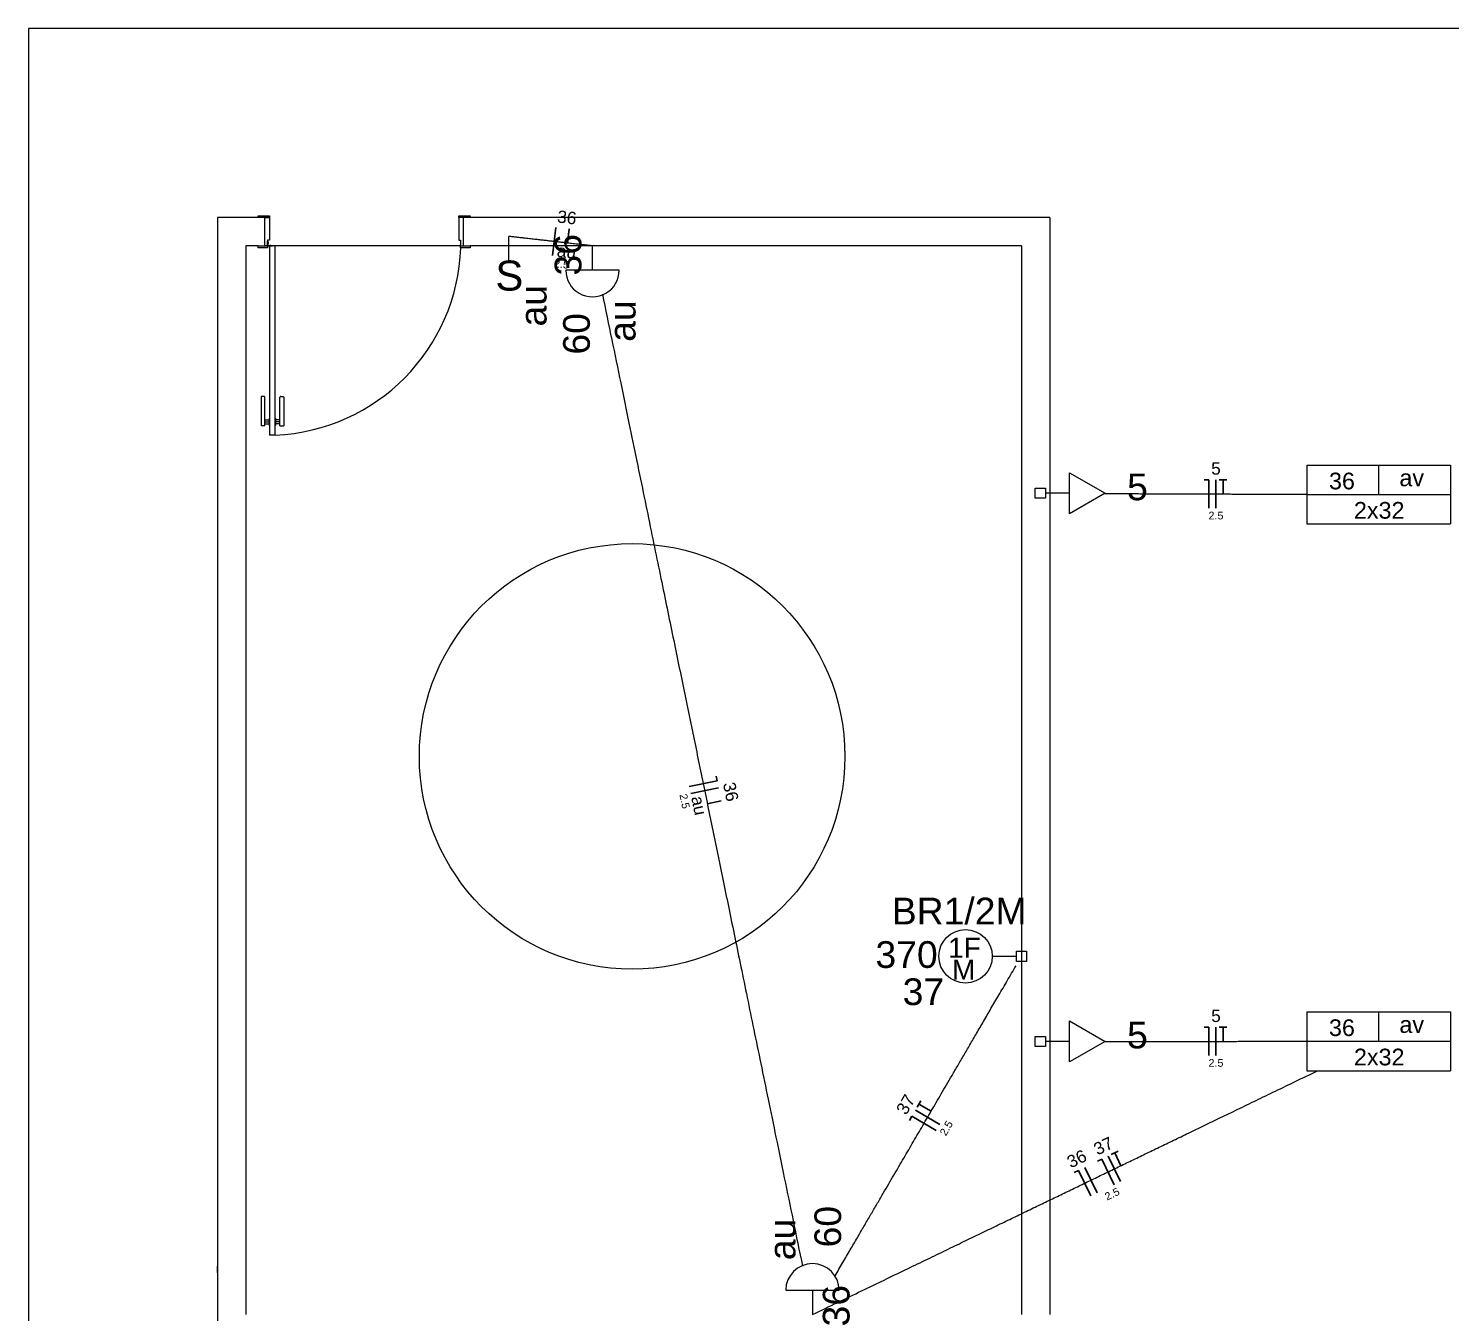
# Model space of a CAD drawing. Header units: millimetres. Extents: x -130 to 1399, y -90 to 1288.
# Drawn here: x 1106.27 to 1113.79, y 1249.23 to 1256.02 of the extents above; entities that cross this region are included whole.
import ezdxf

# ---------------------------------------------------------------- set-up
doc = ezdxf.new("R2010")
doc.units = ezdxf.units.MM
doc.header["$LTSCALE"] = 0.01
for name, color, linetype, lineweight in [('Arquitetura', 134, 'Continuous', 5), ('EL-Condutos', 3, 'Continuous', 13), ('EL-Fios', 9, 'Continuous', 25), ('EL-Textos fios', 7, 'Continuous', 20), ('EL-Textos pontos', 5, 'Continuous', 20), ('P-SIMBOL', 5, 'Continuous', 5)]:
    doc.layers.add(name, color=color, linetype=linetype, lineweight=lineweight)
doc.styles.add('ARIAL', font='arial.ttf')

msp = doc.modelspace()

# ---------------------------------------------------------------- linework, layer by layer
at = {"layer": 'Arquitetura', "linetype": 'Continuous'}
msp.add_line((1153.0719, 1256.0207), (1106.2719, 1256.0207), dxfattribs=at)
at = {"layer": 'Arquitetura'}
for p, q in [((1106.2719, 1256.0207), (1106.2719, 1238.6212)), ((1107.2719, 1255.0207), (1107.2719, 1245.4207)), ((1107.4864, 1255.0207), (1107.2719, 1255.0207)), ((1111.6714, 1255.0207), (1108.6069, 1255.0207)), ((1111.6714, 1255.0207), (1111.6714, 1249.2207)), ((1107.4214, 1254.8712), (1107.4214, 1249.2207)), ((1107.4864, 1254.8712), (1107.4214, 1254.8712)), ((1107.5379, 1254.8872), (1107.5379, 1254.8842)), ((1107.5534, 1254.8722), (1107.5504, 1254.8722)), ((1108.5564, 1254.8712), (1107.5764, 1254.8712)), ((1111.5219, 1254.8712), (1108.6069, 1254.8712)), ((1111.5219, 1254.8712), (1111.5219, 1249.2207)), ((1111.6714, 1254.8712), (1111.6714, 1249.2207)), ((1107.2719, 1249.4417), (1107.2719, 1249.4772))]:
    msp.add_line(p, q, dxfattribs=at)
at = {"layer": 'Arquitetura', "color": 2}
for p, q in [((1107.5464, 1254.8712), (1107.5464, 1253.8712)), ((1107.5764, 1254.8712), (1107.5464, 1254.8712)), ((1107.5764, 1253.8712), (1107.5764, 1254.8712)), ((1107.5764, 1253.8712), (1107.5464, 1253.8712))]:
    msp.add_line(p, q, dxfattribs=at)
at = {"layer": 'Arquitetura', "color": 3, "linetype": 'Continuous'}
for p, q in [((1107.5019, 1254.0712), (1107.5019, 1253.9192)), ((1107.5179, 1254.0742), (1107.5039, 1254.0742)), ((1107.5219, 1253.9192), (1107.5219, 1254.0712)), ((1107.6014, 1253.9192), (1107.6014, 1254.0712)), ((1107.6054, 1254.0742), (1107.6189, 1254.0742)), ((1107.6214, 1254.0712), (1107.6214, 1253.9192)), ((1107.5444, 1253.9607), (1107.5444, 1253.9207)), ((1107.5784, 1253.9607), (1107.5784, 1253.9207))]:
    msp.add_line(p, q, dxfattribs=at)
at = {"layer": 'Arquitetura', "color": 3}
for p, q in [((1107.5219, 1253.9507), (1107.5444, 1253.9507)), ((1107.5444, 1253.9607), (1107.5464, 1253.9607)), ((1107.5784, 1253.9607), (1107.5764, 1253.9607)), ((1107.6014, 1253.9507), (1107.5784, 1253.9507)), ((1107.5219, 1253.9192), (1107.5019, 1253.9192)), ((1107.5219, 1253.9407), (1107.5444, 1253.9407)), ((1107.5219, 1253.9307), (1107.5444, 1253.9307)), ((1107.5444, 1253.9207), (1107.5464, 1253.9207)), ((1107.5784, 1253.9207), (1107.5764, 1253.9207)), ((1107.6014, 1253.9407), (1107.5784, 1253.9407)), ((1107.6014, 1253.9307), (1107.5784, 1253.9307)), ((1107.6014, 1253.9192), (1107.6214, 1253.9192))]:
    msp.add_line(p, q, dxfattribs=at)
for points in [[(1107.5464, 1255.0207), (1107.5219, 1255.0207), (1107.4864, 1255.0207), (1107.4864, 1255.0307), (1107.5464, 1255.0307), (1107.5464, 1255.0207)], [(1108.6069, 1255.0207), (1108.5464, 1255.0207), (1108.5464, 1255.0307), (1108.6069, 1255.0307), (1108.6069, 1255.0207)], [(1107.5364, 1254.8607), (1107.4864, 1254.8607), (1107.4864, 1254.8712), (1107.5364, 1254.8712), (1107.5364, 1254.8607)], [(1108.6069, 1254.8607), (1108.5564, 1254.8607), (1108.5564, 1254.8712), (1108.6069, 1254.8712), (1108.6069, 1254.8607)]]:
    msp.add_lwpolyline(points, close=True, dxfattribs=at)
at = {"layer": 'Arquitetura', "color": 2}
for points in [[(1107.5464, 1254.9007), (1107.5364, 1254.9007), (1107.5364, 1254.8712), (1107.5219, 1254.8712), (1107.5219, 1255.0207), (1107.5464, 1255.0207), (1107.5464, 1254.9007)], [(1108.5464, 1254.9007), (1108.5564, 1254.9007), (1108.5564, 1254.8712), (1108.5719, 1254.8712), (1108.5719, 1255.0207), (1108.5464, 1255.0207), (1108.5464, 1254.9007)]]:
    msp.add_lwpolyline(points, close=True, dxfattribs=at)
at = {"layer": 'Arquitetura', "color": 1}
for points in [[(1107.5374, 1254.8752), (1107.5364, 1254.8732), (1107.5364, 1254.8732), (1107.5364, 1254.8762), (1107.5364, 1254.8957), (1107.5374, 1254.8957), (1107.5374, 1254.8752)], [(1107.5414, 1254.8717), (1107.5389, 1254.8712), (1107.5389, 1254.8712), (1107.5419, 1254.8712), (1107.5619, 1254.8712), (1107.5619, 1254.8717), (1107.5414, 1254.8717)]]:
    msp.add_lwpolyline(points, dxfattribs=at)
at = {"layer": 'Arquitetura'}
for points in [[(1107.5389, 1254.8882), (1107.5379, 1254.8872), (1107.5374, 1254.8872)], [(1107.5389, 1254.8832), (1107.5379, 1254.8842), (1107.5374, 1254.8842)], [(1107.5389, 1254.8862), (1107.5389, 1254.8862), (1107.5389, 1254.8882), (1107.5389, 1254.8882), (1107.5389, 1254.8832), (1107.5389, 1254.8832), (1107.5389, 1254.8857), (1107.5389, 1254.8857)], [(1107.5519, 1254.8732), (1107.5519, 1254.8732), (1107.5544, 1254.8732), (1107.5544, 1254.8732), (1107.5489, 1254.8732), (1107.5489, 1254.8732), (1107.5514, 1254.8732), (1107.5514, 1254.8732)], [(1107.5489, 1254.8732), (1107.5504, 1254.8722), (1107.5504, 1254.8717)], [(1107.5544, 1254.8732), (1107.5534, 1254.8722), (1107.5534, 1254.8717)]]:
    msp.add_lwpolyline(points, dxfattribs=at)
at = {"layer": 'Arquitetura', "color": 1}
msp.add_circle((1107.5389, 1254.8732), 0.0025, dxfattribs=at)
at = {"layer": 'Arquitetura'}
msp.add_circle((1109.4634, 1252.1722), 1.125, dxfattribs=at)
msp.add_arc((1107.5339, 1254.8937), 1.0236, 272.412, 358.174, dxfattribs=at)
at = {"layer": 'Arquitetura', "color": 3, "linetype": 'Continuous'}
for centre, start, end in [((1107.5044, 1254.0712), 99.4623, 180), ((1107.5184, 1254.0712), 0, 99.4623), ((1107.6049, 1254.0712), 80.5377, 180), ((1107.6184, 1254.0712), 0, 80.5377)]:
    msp.add_arc(centre, 0.003, start, end, dxfattribs=at)
at = {"layer": 'EL-Condutos', "linetype": 'Continuous'}
for points in [[(1109.2538, 1254.8712), (1109.2324, 1254.8736), (1109.2123, 1254.8759), (1109.1936, 1254.878), (1109.176, 1254.88), (1109.1595, 1254.8819), (1109.144, 1254.8836), (1109.1294, 1254.8853), (1109.1156, 1254.8868), (1109.1025, 1254.8883), (1109.0899, 1254.8897), (1109.0779, 1254.8911), (1109.0662, 1254.8924), (1109.0548, 1254.8937), (1109.0436, 1254.895), (1109.0326, 1254.8962), (1109.0215, 1254.8975), (1109.0103, 1254.8987), (1108.9989, 1254.9), (1108.9873, 1254.9013), (1108.9752, 1254.9027), (1108.9627, 1254.9041), (1108.9495, 1254.9056), (1108.9357, 1254.9072), (1108.9211, 1254.9088), (1108.9056, 1254.9106), (1108.8891, 1254.9124), (1108.8715, 1254.9144), (1108.8528, 1254.9165), (1108.8328, 1254.9188), (1108.8114, 1254.9212)], [(1109.3064, 1254.6156), (1109.3561, 1254.3742), (1109.4028, 1254.1473), (1109.4467, 1253.9339), (1109.4881, 1253.7329), (1109.5271, 1253.5433), (1109.564, 1253.364), (1109.599, 1253.1941), (1109.6322, 1253.0325), (1109.664, 1252.8781), (1109.6945, 1252.7299), (1109.7239, 1252.5869), (1109.7525, 1252.4481), (1109.7804, 1252.3123), (1109.808, 1252.1786), (1109.8353, 1252.046), (1109.8626, 1251.9133), (1109.8901, 1251.7796), (1109.918, 1251.6439), (1109.9466, 1251.505), (1109.976, 1251.362), (1110.0065, 1251.2139), (1110.0383, 1251.0595), (1110.0716, 1250.8978), (1110.1065, 1250.7279), (1110.1434, 1250.5487), (1110.1825, 1250.3591), (1110.2238, 1250.1581), (1110.2678, 1249.9446), (1110.3145, 1249.7178), (1110.3641, 1249.4764)], [(1111.9606, 1253.5618), (1112.0059, 1253.5616), (1112.0493, 1253.5614), (1112.091, 1253.5613), (1112.1311, 1253.5611), (1112.1697, 1253.561), (1112.2069, 1253.5609), (1112.2429, 1253.5607), (1112.2778, 1253.5606), (1112.3117, 1253.5605), (1112.3448, 1253.5604), (1112.3772, 1253.5602), (1112.409, 1253.5601), (1112.4404, 1253.56), (1112.4715, 1253.5599), (1112.5023, 1253.5598), (1112.5331, 1253.5597), (1112.564, 1253.5595), (1112.5951, 1253.5594), (1112.6265, 1253.5593), (1112.6584, 1253.5592), (1112.6909, 1253.5591), (1112.7241, 1253.5589), (1112.7581, 1253.5588), (1112.7932, 1253.5587), (1112.8293, 1253.5585), (1112.8667, 1253.5584), (1112.9055, 1253.5583), (1112.9457, 1253.5581), (1112.9876, 1253.558), (1113.0313, 1253.5578)], [(1110.5362, 1249.4254), (1110.5777, 1249.4967), (1110.6169, 1249.5639), (1110.654, 1249.6273), (1110.689, 1249.6873), (1110.7222, 1249.7442), (1110.7538, 1249.7984), (1110.7839, 1249.85), (1110.8127, 1249.8994), (1110.8405, 1249.947), (1110.8673, 1249.993), (1110.8934, 1250.0377), (1110.919, 1250.0815), (1110.9442, 1250.1247), (1110.9692, 1250.1676), (1110.9942, 1250.2105), (1111.0194, 1250.2537), (1111.045, 1250.2975), (1111.0711, 1250.3423), (1111.0979, 1250.3882), (1111.1257, 1250.4358), (1111.1545, 1250.4852), (1111.1846, 1250.5368), (1111.2161, 1250.5909), (1111.2493, 1250.6478), (1111.2843, 1250.7078), (1111.3213, 1250.7712), (1111.3605, 1250.8383), (1111.4021, 1250.9095), (1111.4461, 1250.9851), (1111.4929, 1251.0653)], [(1111.9628, 1250.6652), (1112.008, 1250.6652), (1112.0513, 1250.6652), (1112.0928, 1250.6653), (1112.1327, 1250.6653), (1112.1712, 1250.6653), (1112.2083, 1250.6653), (1112.2442, 1250.6653), (1112.279, 1250.6654), (1112.3129, 1250.6654), (1112.3459, 1250.6654), (1112.3782, 1250.6654), (1112.41, 1250.6654), (1112.4413, 1250.6654), (1112.4723, 1250.6655), (1112.5031, 1250.6655), (1112.5338, 1250.6655), (1112.5647, 1250.6655), (1112.5957, 1250.6655), (1112.6271, 1250.6655), (1112.6589, 1250.6655), (1112.6914, 1250.6656), (1112.7245, 1250.6656), (1112.7585, 1250.6656), (1112.7935, 1250.6656), (1112.8296, 1250.6656), (1112.867, 1250.6657), (1112.9057, 1250.6657), (1112.9459, 1250.6657), (1112.9877, 1250.6657), (1113.0313, 1250.6657)], [(1110.4168, 1249.2207), (1110.5507, 1249.2854), (1110.6766, 1249.3462), (1110.795, 1249.4034), (1110.9066, 1249.4572), (1111.0117, 1249.508), (1111.111, 1249.5559), (1111.2049, 1249.6012), (1111.2939, 1249.6442), (1111.3787, 1249.6852), (1111.4597, 1249.7243), (1111.5374, 1249.7618), (1111.6123, 1249.798), (1111.6851, 1249.8331), (1111.7561, 1249.8674), (1111.8259, 1249.9011), (1111.8951, 1249.9345), (1111.9642, 1249.9678), (1112.0336, 1250.0014), (1112.1039, 1250.0353), (1112.1757, 1250.07), (1112.2494, 1250.1056), (1112.3256, 1250.1423), (1112.4048, 1250.1806), (1112.4875, 1250.2205), (1112.5742, 1250.2624), (1112.6655, 1250.3064), (1112.7618, 1250.3529), (1112.8638, 1250.4022), (1112.9719, 1250.4544), (1113.0866, 1250.5098)]]:
    msp.add_spline(points, degree=3, dxfattribs=at)
at = {"layer": 'EL-Fios'}
for p, q in [((1109.0428, 1254.8196), (1109.0596, 1254.9686)), ((1109.1217, 1254.8861), (1109.1302, 1254.9607)), ((1112.4871, 1253.6348), (1112.5121, 1253.6348)), ((1112.5121, 1253.4848), (1112.5121, 1253.6348)), ((1112.5496, 1253.4848), (1112.5496, 1253.6348)), ((1112.5671, 1253.6348), (1112.6071, 1253.6348)), ((1112.5871, 1253.5598), (1112.5871, 1253.6348)), ((1109.7656, 1252.0125), (1109.9125, 1252.0427)), ((1109.7731, 1251.9758), (1109.9201, 1252.006)), ((1109.9075, 1252.0672), (1109.9125, 1252.0427)), ((1109.8609, 1251.9213), (1109.9344, 1251.9365)), ((1112.4871, 1250.7405), (1112.5121, 1250.7405)), ((1112.5121, 1250.5905), (1112.5121, 1250.7405)), ((1112.5496, 1250.5905), (1112.5496, 1250.7405)), ((1112.5671, 1250.7405), (1112.6071, 1250.7405)), ((1112.5871, 1250.6655), (1112.5871, 1250.7405)), ((1110.9694, 1250.3168), (1110.9895, 1250.3513)), ((1110.9291, 1250.2477), (1110.9417, 1250.2693)), ((1111.0712, 1250.1937), (1110.9417, 1250.2693)), ((1111.0901, 1250.2261), (1110.9606, 1250.3016)), ((1111.0442, 1250.2962), (1110.9795, 1250.334)), ((1111.9244, 1250.0319), (1111.9469, 1250.0428)), ((1112.0122, 1249.9077), (1111.9469, 1250.0428)), ((1112.0459, 1249.924), (1111.9807, 1250.0591)), ((1111.9965, 1250.0667), (1112.0325, 1250.0841)), ((1112.0471, 1250.0079), (1112.0145, 1250.0754)), ((1111.8003, 1249.972), (1111.8228, 1249.9828)), ((1111.888, 1249.8478), (1111.8228, 1249.9828)), ((1111.9218, 1249.8641), (1111.8565, 1249.9991))]:
    msp.add_line(p, q, dxfattribs=at)
at = {"layer": 'P-SIMBOL'}
for p, q in [((1108.8114, 1254.7927), (1108.8114, 1254.9212)), ((1109.2538, 1254.7427), (1109.2538, 1254.8712)), ((1109.395, 1254.7427), (1109.1125, 1254.7427)), ((1111.776, 1253.6713), (1111.9635, 1253.563)), ((1111.776, 1253.4548), (1111.776, 1253.6713)), ((1113.0308, 1253.7121), (1113.0308, 1253.4007)), ((1113.0308, 1253.7121), (1113.7893, 1253.7121)), ((1113.4101, 1253.5564), (1113.4101, 1253.7121)), ((1113.7893, 1253.7121), (1113.7893, 1253.4007)), ((1111.5949, 1253.5365), (1111.5949, 1253.5895)), ((1111.5949, 1253.5895), (1111.648, 1253.5895)), ((1111.648, 1253.5895), (1111.648, 1253.5365)), ((1111.648, 1253.5365), (1111.5949, 1253.5365)), ((1111.776, 1253.563), (1111.648, 1253.563)), ((1111.9635, 1253.563), (1111.776, 1253.4548)), ((1113.0308, 1253.5564), (1113.7893, 1253.5564)), ((1113.0308, 1253.4007), (1113.7893, 1253.4007)), ((1111.3669, 1251.115), (1111.4954, 1251.115)), ((1111.4954, 1251.0884), (1111.4954, 1251.1415)), ((1111.4954, 1251.1415), (1111.5485, 1251.1415)), ((1111.5485, 1251.1415), (1111.5485, 1251.0884)), ((1111.5485, 1251.0884), (1111.4954, 1251.0884)), ((1113.0308, 1250.8216), (1113.0308, 1250.5103)), ((1113.0308, 1250.8216), (1113.7893, 1250.8216)), ((1113.4101, 1250.6659), (1113.4101, 1250.8216)), ((1113.7893, 1250.8216), (1113.7893, 1250.5103)), ((1111.776, 1250.7733), (1111.9635, 1250.665)), ((1111.776, 1250.5568), (1111.776, 1250.7733)), ((1111.5949, 1250.6385), (1111.5949, 1250.6916)), ((1111.5949, 1250.6916), (1111.648, 1250.6916)), ((1111.648, 1250.6916), (1111.648, 1250.6385)), ((1111.776, 1250.665), (1111.648, 1250.665)), ((1111.9635, 1250.665), (1111.776, 1250.5568)), ((1113.0308, 1250.6659), (1113.7893, 1250.6659)), ((1111.648, 1250.6385), (1111.5949, 1250.6385)), ((1113.0308, 1250.5103), (1113.7893, 1250.5103)), ((1110.2755, 1249.3492), (1110.558, 1249.3492)), ((1110.4168, 1249.3492), (1110.4168, 1249.2207))]:
    msp.add_line(p, q, dxfattribs=at)
msp.add_circle((1111.2259, 1251.115), 0.1412, dxfattribs=at)
for centre, start, end in [((1109.2538, 1254.7427), 180, 0.00001), ((1110.4168, 1249.3492), 0.00006, 180)]:
    msp.add_arc(centre, 0.1412, start, end, dxfattribs=at)

# ---------------------------------------------------------------- texts
at = {"layer": 'EL-Textos fios', "attachment_point": 8, "line_spacing_factor": 0.798, "style": 'ARIAL'}
for s, insert, char_height, width, rotation in [('36', (1109.1147, 1254.9885), 0.06531, 0.156732, 353.54934), ('au', (1109.1132, 1254.808), 0.06531, 0.156732, 353.54934), ('2.5', (1109.0878, 1254.7539), 0.04059, 0.146142, 353.54934), ('36', (1109.9524, 1251.9785), 0.06531, 0.156732, 281.63167), ('2.5', (1109.7209, 1251.9308), 0.04059, 0.146142, 281.63167), ('au', (1109.7844, 1251.9055), 0.06531, 0.156732, 281.63167), ('37', (1110.9381, 1250.315), 0.06531, 0.156732, 59.73658), ('2.5', (1111.1422, 1250.1959), 0.04059, 0.146142, 59.73658), ('37', (1111.9694, 1250.0825), 0.06531, 0.156732, 25.77164), ('36', (1111.8284, 1250.0145), 0.06531, 0.156732, 25.77164), ('2.5', (1112.0099, 1249.8397), 0.04059, 0.146142, 25.77164)]:
    msp.add_mtext(s, dxfattribs=dict(at, insert=insert, char_height=char_height, width=width, rotation=rotation))
for s, insert, char_height, width in [('5', (1112.5498, 1253.6607), 0.0653, 0.078366), ('2.5', (1112.5498, 1253.4245), 0.04059, 0.146142), ('5', (1112.5498, 1250.7667), 0.0653, 0.078366), ('2.5', (1112.5498, 1250.5305), 0.04059, 0.146142)]:
    msp.add_mtext(s, dxfattribs=dict(at, insert=insert, char_height=char_height, width=width))
at = {"layer": 'EL-Textos pontos', "char_height": 0.1412, "width": 0.33888, "attachment_point": 8, "rotation": 90.00021, "line_spacing_factor": 0.798, "style": 'ARIAL'}
for s, insert in [('36', (1109.1972, 1254.8241)), ('au', (1109.0127, 1254.5546)), ('au', (1109.4832, 1254.4736)), ('60', (1109.2417, 1254.4061)), ('60', (1110.5702, 1249.6856)), ('au', (1110.3287, 1249.6181)), ('36', (1110.6147, 1249.2676))]:
    msp.add_mtext(s, dxfattribs=dict(at, insert=insert))
at = {"layer": 'EL-Textos pontos', "attachment_point": 8, "line_spacing_factor": 0.798, "style": 'ARIAL'}
for s, insert, char_height, width in [('5', (1112.1348, 1253.5242), 0.1412, 0.16944), ('36', (1113.2158, 1253.5827), 0.08825, 0.2118), ('av', (1113.5848, 1253.5992), 0.08825, 0.2118), ('2x32', (1113.4128, 1253.4277), 0.08825, 0.4236), ('BR1/2M', (1111.1923, 1251.2817), 0.1412, 1.01664), ('370', (1110.9143, 1251.0517), 0.1412, 0.50832), ('37', (1111.0033, 1250.8552), 0.1412, 0.33888), ('5', (1112.1348, 1250.6262), 0.1412, 0.16944), ('36', (1113.2158, 1250.6922), 0.08825, 0.2118), ('av', (1113.5848, 1250.7087), 0.08825, 0.2118), ('2x32', (1113.4128, 1250.5372), 0.08825, 0.4236)]:
    msp.add_mtext(s, dxfattribs=dict(at, insert=insert, char_height=char_height, width=width))
at = {"layer": 'P-SIMBOL', "attachment_point": 9, "line_spacing_factor": 0.798, "style": 'ARIAL'}
for s, insert, char_height, width in [('S', (1108.8883, 1254.6325), 0.1588, 0.19062), ('1F', (1111.3063, 1251.1071), 0.1059, 0.25416), ('M', (1111.2773, 1250.9911), 0.1059, 0.12708)]:
    msp.add_mtext(s, dxfattribs=dict(at, insert=insert, char_height=char_height, width=width))

doc.saveas('drawing.dxf')
